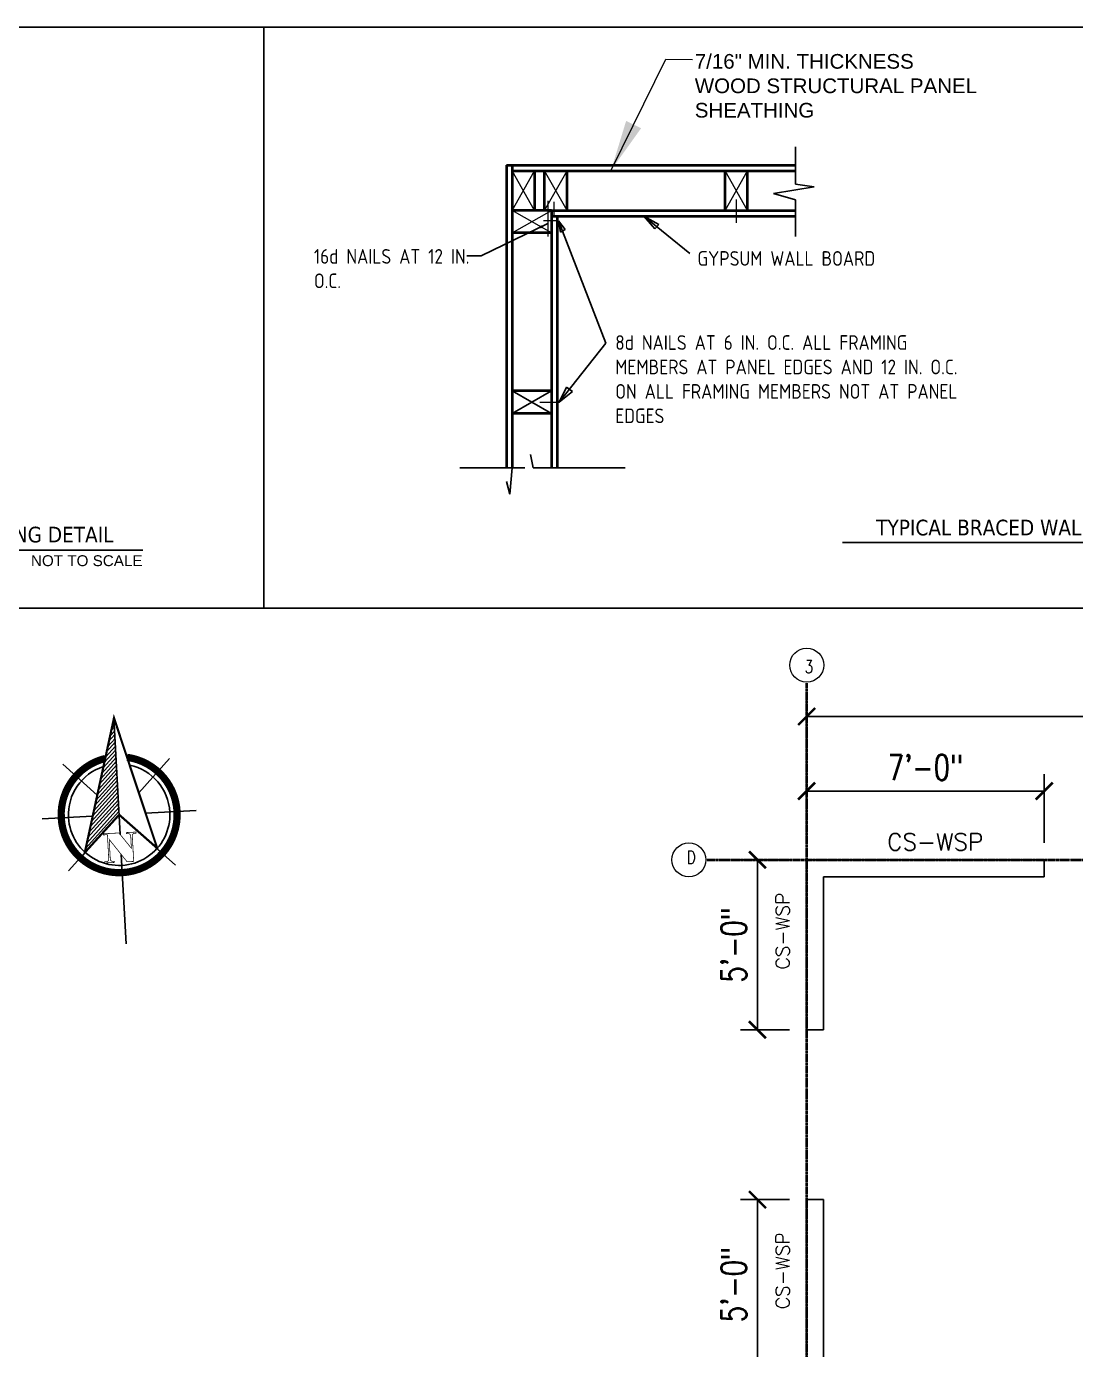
# Model space of a CAD drawing. Header units: inches. Extents: x 26998 to 46838, y -509 to 4343.
# Drawn here: x 37201.3 to 37571.8, y 2477 to 2944.3 of the extents above; entities that cross this region are included whole.
import ezdxf
from ezdxf import colors
from ezdxf.entities.mleader import LeaderData, LeaderLine
from ezdxf.math import Vec2, Vec3

# ---------------------------------------------------------------- set-up
doc = ezdxf.new("R2010")
doc.units = ezdxf.units.IN
doc.header["$LTSCALE"] = 0.5
doc.header["$MEASUREMENT"] = 0
doc.linetypes.add('Double Dash 3_8_', pattern=[1, 0.375, -0.125, 0.125, -0.125, 0.125, -0.125])
doc.layers.get('Defpoints').update_dxf_attribs({"color": 140})
for name, color, linetype in [('A-Anno-Text-Sect', 7, 'Continuous'), ('A-NOTES', 132, 'Continuous'), ('N-NOTES', 3, 'Continuous'), ('Title Block', 7, 'Continuous')]:
    doc.layers.add(name, color=color, linetype=linetype)
for name, color, linetype, lineweight in [('A-DETL', 90, 'Continuous', 9), ('G-ANNO-TEXT', 231, 'Continuous', 9), ('HATCH', 24, 'Continuous', 9), ('new construction', 7, 'Continuous', 50), ('S-Text', 3, 'Continuous', 0), ('TEXT', 2, 'Continuous', 9), ('window', 2, 'Continuous', 20)]:
    doc.layers.add(name, color=color, linetype=linetype, lineweight=lineweight)
doc.styles.add('AGSROMANS', font='romans')
doc.styles.add('ARCH', font='arch.shx')
doc.styles.add('Arch-Dim', font='romans.shx', dxfattribs={"width": 0.75})
doc.styles.add('ARIAL', font='arial.ttf')
doc.styles.add('RomanS_B', font='', dxfattribs={"width": 0.75, "height": 4.549842})
doc.styles.get("Standard").update_dxf_attribs({"font": 'romans.shx', "width": 0.75})
doc.styles.add('TahomaSPH', font='tahoma.ttf')
doc.styles.add('TITULO', font='arial.ttf', dxfattribs={"height": 7})
doc.styles.add('Zidane (TXT.)', font='arial.ttf', dxfattribs={"width": 0.85, "height": 2})
doc.styles.get('RomanS_B').set_extended_font_data('RomanS', bold=True)
doc.dimstyles.new('Aec-Arch-I-96', dxfattribs={"dimscale": 96, "dimtxt": 0.09375, "dimasz": 0.0625, "dimexe": 0.0625, "dimexo": 0.0625, "dimgap": 0.03125, "dimtad": 1, "dimdec": 4, "dimzin": 3, "dimdsep": 46, "dimlunit": 4, "dimtxsty": 'Arch-Dim', "dimblk": 'ARCHTICK', "dimcen": 0.09375, "dimazin": 2, "dimtfac": 0.75, "dimtdec": 4, "dimtix": 1, "dimtmove": 2, "dimatfit": 2, "dimfxl": 1, "dimtolj": 1, "dimtzin": 0, "dimarcsym": 0})
doc.dimstyles.new('STANDARD$7', dxfattribs={"dimscale": 16, "dimtxt": 0.078125, "dimasz": 0.078125, "dimexe": 0.125, "dimexo": 0.125, "dimgap": 0.04, "dimtad": 1, "dimdec": 6, "dimzin": 0, "dimdsep": 46, "dimlunit": 4, "dimtxsty": 'ARCH', "dimcen": 0.046875, "dimdle": 0.125, "dimclrd": 256, "dimclre": 256, "dimclrt": 256, "dimadec": 0, "dimazin": 0, "dimtfac": 1, "dimtdec": 6, "dimtmove": 0, "dimatfit": 3, "dimfxl": 1, "dimfrac": 2, "dimtolj": 1, "dimtzin": 0, "dimarcsym": 0})
doc.dimstyles.new('Zidane (DIM.)', dxfattribs={"dimscale": 16, "dimtxt": 3, "dimasz": 1.12, "dimexe": 0.125, "dimexo": 0.125, "dimgap": 0.05, "dimtad": 3, "dimdec": 4, "dimzin": 1, "dimdsep": 46, "dimlunit": 4, "dimtxsty": 'Zidane (TXT.)', "dimblk1": 'OBLIQUE', "dimblk2": 'OBLIQUE', "dimsah": 1, "dimcen": 0.09, "dimdle": 0.12, "dimclrd": 5, "dimclre": 5, "dimclrt": 5, "dimadec": 0, "dimazin": 0, "dimtfac": 0.5, "dimtdec": 4, "dimtmove": 0, "dimatfit": 0, "dimfxl": 1, "dimfrac": 1, "dimtolj": 1, "dimtzin": 0, "dimlwd": -1, "dimlwe": -1, "dimarcsym": 0})

# ---------------------------------------------------------------- blocks, each defined once
blk = doc.blocks.new('_ArchTick')
at = {"color": 0, "linetype": 'ByBlock', "const_width": 0.15}
blk.add_lwpolyline([(-0.5, -0.5), (0.5, 0.5)], dxfattribs=at)
blk = doc.blocks.new('*D1075')
at = {"layer": 'A-Anno-Text-Sect', "color": 0, "linetype": 'Continuous', "lineweight": -2, "transparency": 16777216}
for p, q in [((37476.81, 2655.94), (37476.81, 2680.24)), ((37560.72, 2655.93), (37560.72, 2680.24)), ((37560.72, 2674.24), (37476.81, 2674.24))]:
    blk.add_line(p, q, dxfattribs=at)
at = {"layer": 'Defpoints', "color": 0, "linetype": 'Continuous', "transparency": 16777216}
for p in [(37476.81, 2674.24), (37476.81, 2649.94), (37560.72, 2649.93)]:
    blk.add_point(p, dxfattribs=at)
at = {"layer": 'A-Anno-Text-Sect', "color": 0, "linetype": 'Continuous', "lineweight": -2, "transparency": 16777216, "xscale": 6, "yscale": 6, "zscale": 6, "rotation": 180}
blk.add_blockref('_ArchTick', (37476.81, 2674.24), dxfattribs=at)
at = {"layer": 'A-Anno-Text-Sect', "color": 0, "linetype": 'Continuous', "lineweight": -2, "transparency": 16777216, "xscale": 6, "yscale": 6, "zscale": 6}
blk.add_blockref('_ArchTick', (37560.72, 2674.24), dxfattribs=at)
at = {"layer": 'A-Anno-Text-Sect', "color": 0, "linetype": 'Continuous', "transparency": 16777216, "insert": (37518.76, 2682.6), "char_height": 9, "attachment_point": 5, "style": 'Arch-Dim'}
blk.add_mtext('\\A1;7\'-0"', dxfattribs=at)
blk = doc.blocks.new('*X797')
at = {"color": 0}
for p, q in [((147.55, -408.76), (147.62, -408.7)), ((146.95, -410.95), (147.62, -410.29)), ((147.15, -410.22), (147.62, -409.76)), ((147.35, -409.49), (147.62, -409.23)), ((146.16, -413.87), (147.62, -412.41)), ((146.36, -413.14), (147.62, -411.88)), ((146.55, -412.41), (147.62, -411.35)), ((146.75, -411.68), (147.62, -410.82)), ((145.56, -416.06), (147.62, -414)), ((145.76, -415.33), (147.62, -413.47)), ((145.96, -414.6), (147.62, -412.94)), ((144.76, -418.98), (147.62, -416.12)), ((144.96, -418.25), (147.62, -415.59)), ((145.16, -417.52), (147.62, -415.06)), ((145.36, -416.79), (147.62, -414.53)), ((144.16, -421.17), (147.62, -417.71)), ((144.36, -420.44), (147.62, -417.18)), ((144.56, -419.71), (147.62, -416.65)), ((143.36, -424.09), (147.62, -419.83)), ((143.56, -423.36), (147.62, -419.3)), ((143.76, -422.63), (147.62, -418.77)), ((143.96, -421.9), (147.62, -418.24)), ((142.76, -426.28), (147.62, -421.42)), ((142.96, -425.55), (147.62, -420.89)), ((143.16, -424.82), (147.62, -420.36))]:
    blk.add_line(p, q, dxfattribs=at)
blk = doc.blocks.new('North')
for p, q in [((-0.05, 18.32), (-0.05, 2.23)), ((-2.92, 7.82), (-7.42, 12.32)), ((2.82, 7.82), (7.32, 12.32)), ((-3.71, 4.95), (-10.67, 4.95)), ((3.61, 4.95), (10.57, 4.95)), ((-2.92, 2.08), (-7.42, -2.42)), ((2.82, 2.08), (7.32, -2.42)), ((-0.05, -0.54), (-0.05, -12.88))]:
    blk.add_line(p, q)
for points, const_width in [([(-5.06, -0.01), (-0.05, 18.32), (4.95, 0.05), (-0.05, 4.95), (-5.06, -0.01)], 0.3), ([(-1.6, -0.98), (-1.6, -1.05), (-1.59, -1.12), (-1.58, -1.18), (-1.57, -1.22), (-1.56, -1.27), (-1.54, -1.31), (-1.52, -1.33), (-1.5, -1.35), (-1.47, -1.37), (-1.44, -1.38), (-1.4, -1.4), (-1.34, -1.41), (-1.28, -1.42), (-1.21, -1.43), (-1.13, -1.43), (-1.05, -1.43), (-1.05, -1.59), (-2.39, -1.59), (-2.39, -1.43), (-2.35, -1.43), (-2.28, -1.43), (-2.21, -1.43), (-2.14, -1.42), (-2.09, -1.41), (-2.04, -1.4), (-2, -1.38), (-1.96, -1.37), (-1.94, -1.35), (-1.91, -1.33), (-1.88, -1.31), (-1.86, -1.27), (-1.85, -1.23), (-1.83, -1.18), (-1.82, -1.12), (-1.81, -1.06), (-1.81, -1), (-1.81, 2.29), (-2.39, 2.29), (-2.39, 2.44), (-0.21, 2.44), (1.39, 0.24), (1.39, 1.81), (1.39, 1.88), (1.38, 1.95), (1.37, 2), (1.36, 2.06), (1.35, 2.1), (1.33, 2.14), (1.31, 2.17), (1.29, 2.19), (1.26, 2.21), (1.22, 2.23), (1.17, 2.25), (1.12, 2.26), (1.06, 2.27), (0.99, 2.28), (0.92, 2.29), (0.84, 2.29), (0.82, 2.29), (0.82, 2.44), (2.16, 2.44), (2.16, 2.29), (2.12, 2.29), (2.04, 2.29), (1.98, 2.28), (1.92, 2.27), (1.86, 2.26), (1.81, 2.25), (1.77, 2.24), (1.73, 2.22), (1.71, 2.2), (1.69, 2.18), (1.67, 2.15), (1.65, 2.1), (1.63, 2.06), (1.62, 2.01), (1.61, 1.95), (1.61, 1.88), (1.61, 1.81), (1.61, -1.59), (0.7, -1.59), (-1.6, 1.62), (-1.6, -0.98), (-1.6, -0.98)], 0.1)]:
    blk.add_lwpolyline(points, dxfattribs=dict(const_width=const_width))
at = {"const_width": 1}
for points in [[(-8.05, 4.95, 1), (7.95, 4.95, 0.359415), (1.47, 12.8, 1)], [(-1.57, 12.8, 0.359415), (-8.05, 4.95, 1)]]:
    blk.add_lwpolyline(points, format="xyb", dxfattribs=at)
for start, end in [(105.027, 180), (0, 74.973), (180, 0)]:
    blk.add_arc((-0.05, 4.95), 7, start, end)
blk.add_blockref('*X797', (-147.67, 426.84))
blk = doc.blocks.new('_Oblique')
at = {"color": 0, "linetype": 'ByBlock', "lineweight": -2}
blk.add_line((-0.5, -0.5), (0.5, 0.5), dxfattribs=at)
blk = doc.blocks.new('*D1083')
at = {"layer": 'A-Anno-Text-Sect', "color": 0, "linetype": 'Continuous', "lineweight": -2, "transparency": 16777216}
for p, q in [((37476.81, 2655.94), (37476.81, 2706.57)), ((37872.61, 2655.94), (37872.61, 2706.57)), ((37476.81, 2700.57), (37872.61, 2700.57))]:
    blk.add_line(p, q, dxfattribs=at)
at = {"layer": 'Defpoints', "color": 0, "linetype": 'Continuous', "transparency": 16777216}
for p in [(37872.61, 2700.57), (37476.81, 2649.94), (37872.61, 2649.94)]:
    blk.add_point(p, dxfattribs=at)
at = {"layer": 'A-Anno-Text-Sect', "color": 0, "linetype": 'Continuous', "lineweight": -2, "transparency": 16777216, "xscale": 6, "yscale": 6, "zscale": 6, "rotation": 180}
blk.add_blockref('_ArchTick', (37476.81, 2700.57), dxfattribs=at)
at = {"layer": 'A-Anno-Text-Sect', "color": 0, "linetype": 'Continuous', "lineweight": -2, "transparency": 16777216, "xscale": 6, "yscale": 6, "zscale": 6}
blk.add_blockref('_ArchTick', (37872.61, 2700.57), dxfattribs=at)
at = {"layer": 'A-Anno-Text-Sect', "color": 0, "linetype": 'Continuous', "transparency": 16777216, "insert": (37674.71, 2708.93), "char_height": 9, "attachment_point": 5, "style": 'Arch-Dim'}
blk.add_mtext('\\A1;33\'-0"', dxfattribs=at)
blk = doc.blocks.new('*D1084')
at = {"layer": 'A-Anno-Text-Sect', "color": 0, "linetype": 'Continuous', "lineweight": -2, "transparency": 16777216}
for p, q in [((37470.81, 2649.94), (37453.44, 2649.94)), ((37459.44, 2649.94), (37459.44, 2589.94)), ((37470.81, 2589.94), (37453.44, 2589.94))]:
    blk.add_line(p, q, dxfattribs=at)
at = {"layer": 'Defpoints', "color": 0, "linetype": 'Continuous', "transparency": 16777216}
for p in [(37476.81, 2649.94), (37459.44, 2589.94), (37476.81, 2589.94)]:
    blk.add_point(p, dxfattribs=at)
at = {"layer": 'A-Anno-Text-Sect', "color": 0, "linetype": 'Continuous', "lineweight": -2, "transparency": 16777216, "xscale": 6, "yscale": 6, "zscale": 6}
for p, rotation in [((37459.44, 2649.94), 90), ((37459.44, 2589.94), 270)]:
    blk.add_blockref('_ArchTick', p, dxfattribs=dict(at, rotation=rotation))
at = {"layer": 'A-Anno-Text-Sect', "color": 0, "linetype": 'Continuous', "transparency": 16777216, "insert": (37451.08, 2619.94), "char_height": 9, "attachment_point": 5, "rotation": 90, "style": 'Arch-Dim'}
blk.add_mtext('\\A1;5\'-0"', dxfattribs=at)
blk = doc.blocks.new('*D1085')
at = {"layer": 'A-Anno-Text-Sect', "color": 0, "linetype": 'Continuous', "lineweight": -2, "transparency": 16777216}
for p, q in [((37470.81, 2529.94), (37453.44, 2529.94)), ((37459.44, 2529.94), (37459.44, 2469.94)), ((37470.81, 2469.94), (37453.44, 2469.94))]:
    blk.add_line(p, q, dxfattribs=at)
at = {"layer": 'Defpoints', "color": 0, "linetype": 'Continuous', "transparency": 16777216}
for p in [(37476.81, 2529.94), (37459.44, 2469.94), (37476.81, 2469.94)]:
    blk.add_point(p, dxfattribs=at)
at = {"layer": 'A-Anno-Text-Sect', "color": 0, "linetype": 'Continuous', "lineweight": -2, "transparency": 16777216, "xscale": 6, "yscale": 6, "zscale": 6}
for p, rotation in [((37459.44, 2529.94), 90), ((37459.44, 2469.94), 270)]:
    blk.add_blockref('_ArchTick', p, dxfattribs=dict(at, rotation=rotation))
at = {"layer": 'A-Anno-Text-Sect', "color": 0, "linetype": 'Continuous', "transparency": 16777216, "insert": (37451.08, 2499.94), "char_height": 9, "attachment_point": 5, "rotation": 90, "style": 'Arch-Dim'}
blk.add_mtext('\\A1;5\'-0"', dxfattribs=at)

msp = doc.modelspace()

# ---------------------------------------------------------------- linework, layer by layer
for p, q in [((37472.9350582, 2888.6040943), (37472.9350582, 2901.8037736)), ((37479.4259176, 2887.6596285), (37472.9350582, 2888.6040943)), ((37465.0786766, 2885.286246), (37479.4259176, 2887.6596285)), ((37472.9350582, 2883.1187445), (37465.0786766, 2885.286246)), ((37472.9350582, 2870.1401988), (37472.9350582, 2883.1187445)), ((37391.5137001, 2872.5819384), (37389.2241013, 2875.62845)), ((37389.2241013, 2875.62845), (37389.9239076, 2871.6222877)), ((37405.8991846, 2832.4150081), (37389.2241013, 2875.62845)), ((37419.3538648, 2877.3078188), (37424.6350972, 2874.3595455)), ((37423.229601, 2872.8234777), (37419.3538648, 2877.3078188)), ((37435.5122056, 2864.1279832), (37419.3538648, 2877.3078188)), ((37424.6350972, 2874.3595455), (37423.229601, 2872.8234777)), ((37389.9239076, 2871.6222877), (37391.5137001, 2872.5819384)), ((37405.8991846, 2832.4150081), (37389.4710037, 2811.6207813)), ((37372.7794177, 2807.6340995), (37386.7260427, 2815.6035995)), ((37386.7260427, 2807.6340995), (37372.7794177, 2815.6035995)), ((37389.4710037, 2811.6207813), (37391.9973694, 2816.9138411)), ((37394.0673702, 2815.4460502), (37389.4710037, 2811.6207813)), ((37391.9973694, 2816.9138411), (37394.0673702, 2815.4460502)), ((37379.2444201, 2793.1946354), (37380.2468499, 2788.3976669)), ((37354.3549188, 2788.3976669), (37377.2986307, 2788.3976669)), ((37371.9856463, 2779.0684029), (37372.7794177, 2788.3976669)), ((37380.2468499, 2788.3976669), (37412.7082794, 2788.3976669)), ((37370.8336283, 2783.6006984), (37371.9856463, 2779.0684029)), ((36435.013813, 2738.8830128), (37929.6730477, 2738.8830128)), ((37476.8095484, 2649.940707), (37560.7191832, 2649.940707))]:
    msp.add_line(p, q)
msp.add_lwpolyline([(36434.613813, 2944.0852231, 0.5, 0.5, 0), (37929.6730477, 2944.0852231, 0, 0, 0), (37929.6730477, 1817.6360016, 0.5, 0.5, 0), (36434.613813, 1817.6360016, 0.5, 0.5, 0)], format="xyseb")
at = {"layer": 'A-DETL', "linetype": 'Double Dash 3_8_', "lineweight": 40}
for p, q in [((37476.8095484, 2712.399041), (37476.8095484, 2469.940707)), ((37441.227222, 2649.940707), (37901.227222, 2649.940707))]:
    msp.add_line(p, q, dxfattribs=at)
at = {"layer": 'A-DETL'}
for centre in [(37476.8473895, 2718.7325961), (37435.227222, 2649.940707)]:
    msp.add_circle(centre, 6, dxfattribs=at)
at = {"layer": 'HATCH', "lineweight": 5}
for p, q in [((37372.7794177, 2879.3595995), (37380.7489177, 2893.3062245)), ((37380.7489177, 2879.3595995), (37372.7794177, 2893.3062245)), ((37384.2579683, 2879.3595995), (37392.2274683, 2893.3062245)), ((37392.2274683, 2879.3595995), (37384.2579683, 2893.3062245)), ((37448.0139683, 2879.3595995), (37455.9834683, 2893.3062245)), ((37455.9834683, 2879.3595995), (37448.0139683, 2893.3062245)), ((37372.7794177, 2871.3900995), (37386.7260427, 2879.3595995)), ((37386.7260427, 2871.3900995), (37372.7794177, 2879.3595995))]:
    msp.add_line(p, q, dxfattribs=at)
at = {"layer": 'N-NOTES', "color": 0}
for p, q in [((37678.0730267, 2762.0823323), (37489.5384499, 2762.0823323)), ((37242.3846279, 2759.3509899), (37061.3098151, 2759.3509899))]:
    msp.add_line(p, q, dxfattribs=at)
at = {"layer": 'new construction', "lineweight": 40}
for p, q in [((37370.7870427, 2895.2985995), (37370.7870427, 2788.3976669)), ((37370.7870427, 2895.2985995), (37472.9350582, 2895.2985995)), ((37372.7794177, 2895.2985995), (37372.7794177, 2788.3976669)), ((37372.7794177, 2893.3062245), (37472.9350582, 2893.3062245)), ((37380.7489177, 2893.3062245), (37380.7489177, 2879.3595995)), ((37384.2579683, 2879.3595995), (37384.2579683, 2893.3062245)), ((37392.2274683, 2879.3595995), (37392.2274683, 2893.3062245)), ((37448.0139683, 2879.3595995), (37448.0139683, 2893.3062245)), ((37455.9834683, 2879.3595995), (37455.9834683, 2893.3062245)), ((37386.7260427, 2879.3595995), (37372.7794177, 2879.3595995)), ((37386.7260427, 2879.3595995), (37386.7260427, 2788.3976669)), ((37386.7260427, 2879.3595995), (37472.9350582, 2879.3595995)), ((37386.7260427, 2877.3672245), (37472.9350582, 2877.3672245)), ((37388.7184177, 2877.3672245), (37388.7184177, 2788.3976669)), ((37386.7260427, 2871.3900995), (37372.7794177, 2871.3900995)), ((37386.7260427, 2815.6035995), (37372.7794177, 2815.6035995)), ((37386.7260427, 2807.6340995), (37372.7794177, 2807.6340995))]:
    msp.add_line(p, q, dxfattribs=at)
at = {"layer": 'Title Block'}
for p, q in [((37285.1247076, 2738.6797579), (37285.1247076, 2944.0852231)), ((37476.8095484, 2589.940707), (37476.8095484, 2649.940707)), ((37560.7191832, 2649.9266548), (37560.7191832, 2643.9266548)), ((37482.8095484, 2643.940707), (37560.7191832, 2643.940707)), ((37482.8095484, 2589.940707), (37482.8095484, 2643.940707)), ((37476.8095484, 2589.940707), (37482.8095484, 2589.940707)), ((37476.8095484, 2529.940707), (37482.8095484, 2529.940707)), ((37476.8095484, 2469.940707), (37476.8095484, 2529.940707)), ((37482.8095484, 2469.940707), (37482.8095484, 2529.940707))]:
    msp.add_line(p, q, dxfattribs=at)
at = {"layer": 'window', "lineweight": 20}
for p, q in [((37385.5456189, 2870.1158601), (37385.5456189, 2882.7306849)), ((37387.5981418, 2876.8918924), (37387.5981418, 2882.4099445)), ((37452.01476, 2874.916604), (37452.01476, 2883.2309531)), ((37389.2241013, 2875.62845), (37383.8819349, 2875.62845)), ((37382.5945932, 2811.6207813), (37389.4710037, 2811.6207813))]:
    msp.add_line(p, q, dxfattribs=at)

# ---------------------------------------------------------------- block references
at = {"xscale": 2.559999999999999, "yscale": 2.559999999999999, "zscale": 2.559999999999999, "rotation": 3.052882514792429}
msp.add_blockref('North', (37234.8185837, 2653.2422116), dxfattribs=at)

# ---------------------------------------------------------------- texts
at = {"color": 7, "linetype": 'Continuous', "lineweight": 0, "attachment_point": 1, "style": 'TITULO'}
for s, insert, char_height, width in [('\\A1;7/16{\\H1.0003x;" MIN. THICKNESS\\PWOOD STRUCTURAL PANEL\\PSHEATHING }', (37437.3175842, 2934.5981658), 5.177311872, 127.060969027), ('{\\Farchstyl|c186;16d NAILS AT 12 IN. O.C.}', (37302.8015772, 2865.7050171), 5.177311872, 55.496484661), ('{\\Farchstyl.shx;GYPSUM WALL BOARD }', (37438.2620158, 2864.9788736), 5.177311872, 127.060969027), ('{\\Farchstyl|c186;8d NAILS AT 6 IN. O.C. ALL FRAMING\\Farchstyl|c0; \\Farchstyl|c186;MEMBERS AT PANEL EDGES AND 12 IN.\\Farchstyl|c0; O\\Farchstyl|c186;.C. ON ALL FRAMING MEMBERS NOT\\Farchstyl|c0; \\Farchstyl|c186;AT PANEL EDGES}', (37409.2222383, 2835.2762316), 5.1773118716, 127.060969027)]:
    msp.add_mtext(s, dxfattribs=dict(at, insert=insert, char_height=char_height, width=width))
at = {"char_height": 5.537109375, "attachment_point": 5, "style": 'TahomaSPH'}
for s, insert, width in [('\\pxql;TYPICAL BRACED WALL PANEL FASTENING DETAIL', (37162.5032192, 2764.79817), 188.574502246), ('TYPICAL BRACED WALL PANEL CONNECTION DETAIL', (37586.7053727, 2767.2847418), 192.964244236)]:
    msp.add_mtext(s, dxfattribs=dict(at, insert=insert, width=width))
at = {"layer": 'A-NOTES', "color": 0, "style": 'ARIAL'}
msp.add_text('NOT TO SCALE', height=3.847035815, dxfattribs=at).set_placement((37202.8692879, 2753.7035481))
at = {"layer": 'G-ANNO-TEXT', "color": 7, "char_height": 4.5498418, "attachment_point": 1, "line_spacing_factor": 0.957141, "style": 'RomanS_B'}
for s, insert, width in [('3', (37476.1525579, 2720.4526503), 20.738218893), ('D', (37434.5323905, 2653.1265142), 11.664)]:
    msp.add_mtext(s, dxfattribs=dict(at, insert=insert, width=width))
at = {"layer": 'Title Block', "insert": (37539.2152171, 2659.2859486), "char_height": 6, "width": 299.701435645, "attachment_point": 3, "style": 'AGSROMANS'}
msp.add_mtext('CS-WSP', dxfattribs=at)
at = {"layer": 'Title Block', "char_height": 4.8, "width": 239.761148516, "attachment_point": 3, "rotation": 90, "style": 'AGSROMANS'}
for insert in [(37465.9134325, 2638.4019218), (37465.9134325, 2518.4019218)]:
    msp.add_mtext('CS-WSP', dxfattribs=dict(at, insert=insert))

# ---------------------------------------------------------------- dimensions: what is measured, and where the dimension line sits
at = {"layer": 'A-Anno-Text-Sect', "color": 6, "linetype": 'Continuous'}
for base, p1, p2, picture, middle in [((37872.6095484, 2700.5695574), (37476.8095484, 2649.940707), (37872.6095484, 2649.940707), '*D1083', (37674.7095484, 2708.9267003)), ((37476.8095484, 2674.240707), (37560.7191832, 2649.9266548), (37476.8095484, 2649.940707), '*D1075', (37518.7643658, 2682.5978498))]:
    dim = msp.add_linear_dim(base=base, p1=p1, p2=p2, dimstyle='Aec-Arch-I-96', override={"dimdec": 0}, dxfattribs=at)
    dim.commit()
    dim.dimension.update_dxf_attribs({"geometry": picture, "text_midpoint": middle})
for base, p1, p2, picture, middle in [((37459.436853, 2589.940707), (37476.8095484, 2649.940707), (37476.8095484, 2589.940707), '*D1084', (37451.0797101, 2619.940707)), ((37459.436853, 2469.940707), (37476.8095484, 2529.940707), (37476.8095484, 2469.940707), '*D1085', (37451.0797101, 2499.940707))]:
    dim = msp.add_linear_dim(base=base, p1=p1, p2=p2, angle=90, dimstyle='Aec-Arch-I-96', override={"dimdec": 0}, dxfattribs=at)
    dim.commit()
    dim.dimension.update_dxf_attribs({"geometry": picture, "text_midpoint": middle})

# ---------------------------------------------------------------- leaders
msp.add_leader([(37385.3904594, 2874.6983462), (37361.863261, 2863.2684005), (37356.8452697, 2863.260416)], dimstyle='STANDARD$7', override={"dimscale": 1, "dimtxt": 4.5, "dimasz": 3, "dimexe": 1, "dimexo": 4, "dimgap": 2, "dimdec": 3, "dimzin": 3, "dimtxsty": 'Standard', "dimcen": 0.09, "dimdle": 0, "dimclrd": 0, "dimclre": 0, "dimclrt": 0, "dimtdec": 3, "dimtofl": 0, "dimtmove": 2})
at = {"layer": 'S-Text'}
ml = msp.add_multileader_mtext('Standard', dxfattribs=at)
ml.set_content('CMU HEADER BLOCK w/ (1) #5 BAR CONTINUOUS ', color=256, style='ARIAL')
ml.set_leader_properties()
ml.build(insert=Vec2(0, 0))
ml.multileader.update_dxf_attribs({"dogleg_length": 0.36, "arrow_head_size": 10.8, "scale": 12})
ctx = ml.context
ctx.base_point, ctx.scale, ctx.char_height, ctx.arrow_head_size, ctx.landing_gap_size, ctx.plane_origin = Vec3(38431.6433889, 2800.4928678), 12, 7.5, 10.8, 5.4, Vec3(38567.0282102, 2661.7893193)
ctx.text_align_type = 2
notes = []
notes.append((ctx, [(0, (1, 1, 0), (38588.0287231, 2800.4928678), (-1, 0), 21.6, [(0, [(38586.4645575, 2761.104047)], 0, [])])]))
ctx.mtext.insert, ctx.mtext.width, ctx.mtext.alignment, ctx.mtext.flow_direction = Vec3(38561.0287231, 2805.3453575), 124.726449373, 3, 5
ml = msp.add_multileader_mtext('Standard', dxfattribs=at)
ml.set_content('U-BLOCK w/ (1)#5 BAR CONTINUOUS', color=256, style='ARIAL')
ml.set_leader_properties()
ml.build(insert=Vec2(0, 0))
ml.multileader.update_dxf_attribs({"dogleg_length": 0.36, "arrow_head_size": 10.8, "scale": 12})
ctx = ml.context
ctx.base_point, ctx.scale, ctx.char_height, ctx.arrow_head_size, ctx.landing_gap_size, ctx.plane_origin = Vec3(38854.7826397, 2800.4928678), 12, 7.5, 10.8, 5.4, Vec3(38977.0143232, 2661.7893193)
ctx.text_align_type = 2
notes.append((ctx, [(0, (1, 1, 0), (38998.0148361, 2800.4928678), (-1, 0), 21.6, [(0, [(39006.9921015, 2780.6701743)], 0, [])])]))
ctx.mtext.insert, ctx.mtext.width, ctx.mtext.alignment, ctx.mtext.flow_direction = Vec3(38971.0148361, 2804.3068173), 124.726449373, 3, 5
ml = msp.add_multileader_mtext('Standard', dxfattribs=at)
ml.set_content('8"x16" CMU STEMWALL. FILL REINFORCED CELLS SOLID', color=256, style='ARIAL')
ml.set_leader_properties()
ml.build(insert=Vec2(0, 0))
ml.multileader.update_dxf_attribs({"dogleg_length": 0.36, "arrow_head_size": 10.8, "scale": 12})
ctx = ml.context
ctx.base_point, ctx.scale, ctx.char_height, ctx.arrow_head_size, ctx.landing_gap_size, ctx.plane_origin = Vec3(38398.3649588, 2755.3939892), 12, 7.5, 10.8, 5.4, Vec3(38552.3860042, 2601.7829541)
ctx.text_align_type = 2
notes.append((ctx, [(0, (1, 1, 0), (38534.7724622, 2755.3939892), (-1, 0), 21.6, [(0, [(38571.8223515, 2713.3522002)], 0, [])])]))
ctx.mtext.insert, ctx.mtext.width, ctx.mtext.defined_height, ctx.mtext.alignment, ctx.mtext.flow_direction = Vec3(38507.7724622, 2759.2079387), 104.606220782, 35.3833933, 3, 5
at = {"layer": 'TEXT'}
msp.add_leader([(37407.7816779, 2893.6146574), (37427.0972669, 2932.7632579), (37436.5629159, 2932.6469136)], dimstyle='Zidane (DIM.)', override={"dimtad": 0, "dimclrd": 256}, dxfattribs=at)
for ctx, leaders in notes:
    for number, flags, end, landing, length, lines in leaders:
        leader = LeaderData()
        leader.index, (leader.has_last_leader_line, leader.has_dogleg_vector, leader.attachment_direction) = number, flags
        leader.last_leader_point, leader.dogleg_vector, leader.dogleg_length = Vec3(end), Vec3(landing), length
        for number, points, colour, breaks in lines:
            line = LeaderLine()
            line.index, line.vertices, line.color, line.breaks = number, Vec3.list(points), colors.encode_raw_color(colour), breaks
            leader.lines.append(line)
        ctx.leaders.append(leader)

doc.saveas('drawing.dxf')
